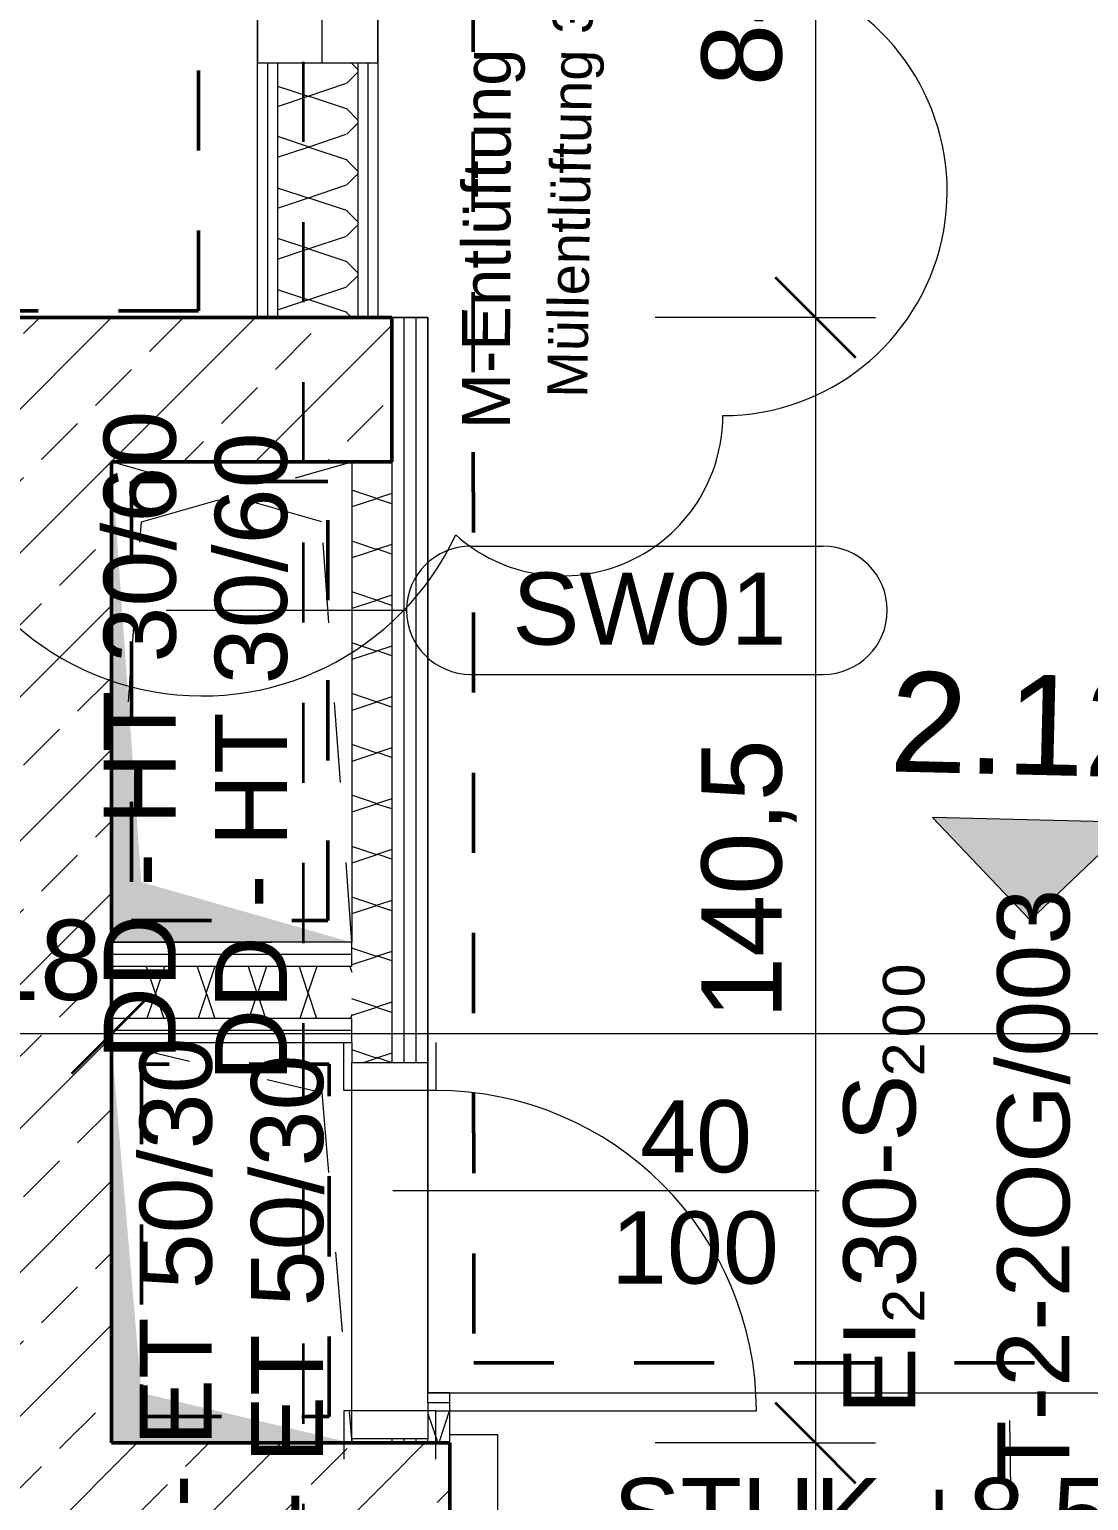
# Model space of a CAD drawing. Header units: metres. Extents: x -67.4 to -27.2, y 43.9 to 89.6.
# Drawn here: x -47.319 to -45.997, y 57.274 to 59.111 of the extents above; entities that cross this region are included whole.
import ezdxf

# ---------------------------------------------------------------- set-up
doc = ezdxf.new("R2010")
doc.units = ezdxf.units.M
doc.linetypes.add('Strich Punkt Mittel', pattern=[0.015875, 0.00635, -0.004763, 0, -0.004763])
doc.linetypes.add('Verdeckt', pattern=[0.003, 0.002, -0.001])
for name, color, linetype, lineweight in [('A-DETL-GENF_', 92, 'Continuous', 13), ('A-DETL-MBND', 5, 'Continuous', 5), ('A_2D', 7, 'Continuous', 13), ('A_Bemassung-50_', 4, 'Continuous', 9), ('A_Bemassung_', 4, 'Continuous', 9), ('A_Beschriftung_', 7, 'Continuous', 9), ('A_Brandabschnitte', 30, 'Verdeckt', 50), ('A_Decken', 8, 'Continuous', 13), ('A_Durchbruch_', 7, 'Continuous', 5), ('A_Durchbruch_Projektion', 8, 'Verdeckt', 5), ('A_Raeume_', 7, 'Continuous', 5), ('A_Raeume_Beschriftung_', 7, 'Continuous', 9), ('A_Raster_', 1, 'Continuous', 9), ('A_Tueren', 31, 'Continuous', 13), ('A_Waende', 7, 'Continuous', 13), ('G-ANNO-REVC_', 71, 'Continuous', 9), ('Text', 90, 'Continuous', 9)]:
    doc.layers.add(name, color=color, linetype=linetype, lineweight=lineweight)
doc.styles.add('Arial_10', font='arial.ttf', dxfattribs={"height": 0.05})
doc.styles.add('Arial_2', font='arial.ttf', dxfattribs={"height": 0.09})
doc.styles.add('Arial_4', font='arial.ttf', dxfattribs={"height": 0.125})
doc.styles.add('Arial_5', font='arial.ttf', dxfattribs={"height": 0.1})
doc.styles.add('Arial_7', font='arial.ttf', dxfattribs={"height": 0.06})
doc.styles.add('Segoe UI Symbol', font='seguisym.ttf', dxfattribs={"height": 0.09})
doc.dimstyles.new('WGA-Bemaßung_2', dxfattribs={"dimscale": 0.3048, "dimtxt": 0.102026, "dimasz": 0.328084, "dimexe": 0.246063, "dimexo": 0.0625, "dimgap": 0.04101, "dimtad": 1, "dimdec": 1, "dimlfac": 100, "dimrnd": 0.5, "dimdsep": 46, "dimtxsty": 'Arial_5', "dimblk1": 'OBLIQUE', "dimblk2": 'OBLIQUE', "dimsah": 1, "dimcen": 0.09, "dimdle": 0.246063, "dimazin": 2, "dimtfac": 1, "dimtdec": 4, "dimtix": 1, "dimtmove": 2, "dimatfit": 3, "dimfxl": 0.656168, "dimfxlon": 1, "dimtvp": 1, "dimtolj": 1, "dimtzin": 0, "dimarcsym": 2})
doc.dimstyles.new('WGA-Bemaßung_3', dxfattribs={"dimscale": 0.3048, "dimtxt": 0.102026, "dimasz": 0.328084, "dimexe": 0.246063, "dimexo": 0.0625, "dimgap": 0.04101, "dimtad": 1, "dimdec": 1, "dimlfac": 100, "dimrnd": 0.5, "dimdsep": 46, "dimtxsty": 'Arial_5', "dimblk1": 'OBLIQUE', "dimblk2": 'OBLIQUE', "dimsah": 1, "dimcen": 0.09, "dimdle": 0.246063, "dimazin": 2, "dimtfac": 1, "dimtdec": 4, "dimtix": 1, "dimtmove": 1, "dimatfit": 3, "dimfxl": 0.656168, "dimfxlon": 1, "dimtvp": 1, "dimtolj": 1, "dimtzin": 0, "dimarcsym": 2})
doc.dimstyles.new('WGA-Bemaßung_4', dxfattribs={"dimscale": 0.3048, "dimtxt": 0.102026, "dimasz": 0.328084, "dimexe": 0.246063, "dimexo": 0.0625, "dimgap": 0.04101, "dimtad": 1, "dimdec": 1, "dimlfac": 100, "dimrnd": 0.5, "dimdsep": 46, "dimtxsty": 'Arial_5', "dimblk1": 'OBLIQUE', "dimblk2": 'OBLIQUE', "dimsah": 1, "dimcen": 0.09, "dimdle": 0.246063, "dimazin": 2, "dimtfac": 1, "dimtdec": 4, "dimtix": 1, "dimtmove": 0, "dimatfit": 3, "dimfxl": 0.656168, "dimfxlon": 1, "dimtvp": 1, "dimtolj": 1, "dimtzin": 0, "dimarcsym": 2})
pattern_1 = [(45, (0, 0), (-0.08980256, 0.08980256), []), (45, (0.0898, 0), (-0.08980256, 0.08980256), [0.0635, -0.03175])]

# ---------------------------------------------------------------- blocks, each defined once
blk = doc.blocks.new('UZ_D1 - SL_0900x2000_Wohnungstür-5426849-263_PP_02OG_BT2')
at = {"layer": 'A_Tueren', "lineweight": 5}
for p, q in [((0.45, 0.1), (0.45, 1)), ((-0.51, 0.1), (-0.45, 0.1)), ((-0.45, 0.1), (-0.45, -0.1)), ((0.45, 0.1), (0.45, -0.1)), ((0.51, 0.1), (0.45, 0.1)), ((-0.45, -0.1), (-0.51, -0.1)), ((0.45, -0.1), (0.51, -0.1))]:
    blk.add_line(p, q, dxfattribs=at)
blk.add_arc((0.45, 0.1), 0.9, 90, 180, dxfattribs=at)
blk = doc.blocks.new('Symbol_Schatten_Verdeckt_unten - Bodendurchbruch_Schatten_Verdeckt_unten-6021199-263_PP_02OG_BT2')
at = {"layer": 'A_Durchbruch_Projektion'}
for p, q in [((-0.1875, 0.1125), (0.25, 0.15)), ((-0.25, -0.15), (-0.1875, 0.1125))]:
    blk.add_line(p, q, dxfattribs=at)
blk = doc.blocks.new('Tür_Blockzarge_1 Flügel - 90x200_RB 106x208_Portale-11882896-263_PP_02OG_BT2')
at = {"layer": 'A_Tueren', "lineweight": 5}
blk.add_line((0.45, 0.075), (0.45, 0.975), dxfattribs=at)
at = {"layer": 'A_Tueren'}
for p, q in [((-0.53, 0.075), (-0.45, 0.075)), ((-0.53, -0.005), (-0.53, 0.075)), ((-0.53, 0.075), (0.53, 0.075)), ((-0.45, 0.075), (-0.45, -0.005)), ((0.45, 0.075), (0.53, 0.075)), ((0.45, -0.005), (0.45, 0.075)), ((0.53, 0.075), (0.53, -0.005)), ((-0.45, -0.005), (-0.53, -0.005)), ((0.53, -0.005), (0.45, -0.005)), ((-0.53, -0.075), (0.53, -0.075))]:
    blk.add_line(p, q, dxfattribs=at)
at = {"layer": 'A_Tueren', "lineweight": 5}
blk.add_arc((0.45, 0.075), 0.9, 90, 180, dxfattribs=at)
blk = doc.blocks.new('Symbol_Schatten - Bodendurchbruch_Schatten-6021197-263_PP_02OG_BT2')
at = {"layer": 'A-DETL-GENF_'}
blk.add_hatch(color=256, dxfattribs=at).paths.add_polyline_path([(-0.25, -0.15), (-0.1875, 0.1125), (0.25, 0.15), (-0.25, 0.15), (-0.25, -0.1405)])
blk = doc.blocks.new('Symbol_Schatten_Verdeckt_unten - Bodendurchbruch_Schatten_Verdeckt_unten-11174060-263_PP_02OG_BT2')
at = {"layer": 'A_Durchbruch_Projektion'}
for p, q in [((-0.15, 0.3), (-0.1125, -0.225)), ((-0.1125, -0.225), (0.15, -0.3))]:
    blk.add_line(p, q, dxfattribs=at)
blk = doc.blocks.new('UZ_D1 - SL_0400x1000_Schachttür-8452244-263_PP_02OG_BT2')
at = {"layer": 'A_Tueren', "lineweight": 5}
for p, q in [((0.2, 0.0575), (0.2, 0.4575)), ((-0.26, 0.0575), (-0.2, 0.0575)), ((-0.2, 0.0575), (-0.2, -0.0575)), ((0.2, 0.0575), (0.2, -0.0575)), ((0.26, 0.0575), (0.2, 0.0575)), ((-0.2, -0.0575), (-0.26, -0.0575)), ((0.2, -0.0575), (0.26, -0.0575))]:
    blk.add_line(p, q, dxfattribs=at)
blk.add_arc((0.2, 0.0575), 0.4, 90, 180, dxfattribs=at)
blk = doc.blocks.new('Symbol_Schatten - Bodendurchbruch_Schatten-11173644-263_PP_02OG_BT2')
at = {"layer": 'A-DETL-MBND'}
for p, q in [((0.0498, 0.3), (0.1495, 0.3)), ((0.1495, 0.3), (0.0498, 0.3))]:
    blk.add_line(p, q, dxfattribs=at)
blk = doc.blocks.new('Symbol_Schatten - Bodendurchbruch_Schatten-V89-263_PP_02OG_BT2')
at = {"layer": 'A-DETL-GENF_'}
blk.add_hatch(color=256, dxfattribs=at).paths.add_polyline_path([(0.1498, -0.2999), (-0.1126, -0.225), (-0.1502, 0.2974), (-0.1498, -0.3), (0.1406, -0.2999)])
at = {"layer": 'A_2D'}
for p, q in [((-0.1502, 0.2998), (-0.1502, 0.0337)), ((0.1495, 0.3), (0.0498, 0.3)), ((-0.1499, -0.3), (0.0502, -0.3))]:
    blk.add_line(p, q, dxfattribs=at)
at = {"layer": 'A_Durchbruch_'}
for p, q in [((-0.1502, 0.0337), (-0.1502, 0.2998)), ((0.0498, 0.3), (0.1495, 0.3)), ((0.0502, -0.3), (-0.1499, -0.3))]:
    blk.add_line(p, q, dxfattribs=at)
blk = doc.blocks.new('Symbol_Schatten_Verdeckt_unten - Bodendurchbruch_Schatten_Verdeckt_unten-11174187-263_PP_02OG_BT2')
at = {"layer": 'A_Durchbruch_Projektion'}
for p, q in [((-0.1125, 0.225), (0.15, 0.3)), ((-0.1286, 0), (-0.1125, 0.225))]:
    blk.add_line(p, q, dxfattribs=at)
blk = doc.blocks.new('BS_Raum_Top_Pfeil - oben_links-2842557-263_PP_02OG_BT2')
at = {"layer": 'A_Raeume_Beschriftung_'}
blk.add_hatch(color=256, dxfattribs=at).paths.add_polyline_path([(-0.0025, 0.0075), (0.0025, 0.0075), (0, 0.005)])
for p, q in [((-0.0025, 0.0075), (0, 0.005)), ((0.0025, 0.0075), (-0.0025, 0.0075)), ((0, 0.005), (0.0025, 0.0075))]:
    blk.add_line(p, q, dxfattribs=at)
blk = doc.blocks.new('BS_Tuer_PP - rechts-10002445-263_PP_02OG_BT2')
at = {"layer": 'A_Beschriftung_'}
blk.add_line((0, 0.000124), (0, -0.010513), dxfattribs=at)
blk = doc.blocks.new('BS_Wand_Lollipop - rechts_oben-2026913-263_PP_02OG_BT2')
at = {"layer": 'A_Beschriftung_'}
for p, q in [((0.0046, 0.0016), (0.0134, 0.0016)), ((-0.003, 0), (0.003, 0)), ((0.0046, -0.0016), (0.0134, -0.0016))]:
    blk.add_line(p, q, dxfattribs=at)
for centre, start, end in [((0.0046, 0), 90, 270), ((0.0134, 0), 270, 90)]:
    blk.add_arc(centre, 0.0016, start, end, dxfattribs=at)
blk = doc.blocks.new('DIMBLOCK388-263_PP_02OG_BT2')
at = {"layer": 'A_Bemassung-50_', "transparency": 16777216}
for p, q in [((-47.2162, 57.8569), (-47.2162, 57.9319)), ((-45.2087, 57.8568), (-45.2087, 57.9318)), ((-45.2087, 57.8568), (-47.2162, 57.8569)), ((-47.2162, 57.8569), (-47.2162, 57.6569)), ((-45.2087, 57.8568), (-45.2087, 57.6568))]:
    blk.add_line(p, q, dxfattribs=at)
at = {"layer": 'A_Bemassung-50_', "lineweight": 35, "transparency": 16777216}
for p, q in [((-47.2162, 57.8569), (-47.1662, 57.9069)), ((-45.2087, 57.8568), (-45.1587, 57.9068)), ((-47.2162, 57.8569), (-47.2662, 57.8069)), ((-45.2087, 57.8568), (-45.2587, 57.8068))]:
    blk.add_line(p, q, dxfattribs=at)
at = {"layer": 'A_Bemassung-50_', "color": 0, "transparency": 16777216, "insert": (-45.6261, 57.9992), "char_height": 0.1, "width": 0.276883, "attachment_point": 1, "rotation": 359.9983, "line_spacing_factor": 0.941778, "style": 'Arial_5'}
blk.add_mtext('201', dxfattribs=at)
blk = doc.blocks.new('_Oblique')
at = {"color": 0, "linetype": 'ByBlock', "lineweight": -2}
blk.add_line((-0.5, -0.5), (0.5, 0.5), dxfattribs=at)
blk = doc.blocks.new('DIMBLOCK389-263_PP_02OG_BT2')
at = {"layer": 'A_Bemassung-50_', "transparency": 16777216}
for p, q in [((-47.3962, 57.8569), (-47.3962, 57.9319)), ((-47.2162, 57.8569), (-47.2162, 57.9319)), ((-47.2162, 57.8569), (-47.3962, 57.8569)), ((-47.3962, 57.8569), (-47.3962, 57.6569)), ((-47.2162, 57.8569), (-47.2162, 57.6569))]:
    blk.add_line(p, q, dxfattribs=at)
at = {"layer": 'A_Bemassung-50_', "lineweight": 35, "transparency": 16777216}
for p, q in [((-47.3962, 57.8569), (-47.3462, 57.9069)), ((-47.2162, 57.8569), (-47.1662, 57.9069)), ((-47.3962, 57.8569), (-47.4462, 57.8069)), ((-47.2162, 57.8569), (-47.2662, 57.8069))]:
    blk.add_line(p, q, dxfattribs=at)
at = {"layer": 'A_Bemassung-50_', "color": 0, "transparency": 16777216, "insert": (-47.3831, 57.9992), "char_height": 0.1, "width": 0.184588, "attachment_point": 1, "rotation": 359.9983, "line_spacing_factor": 0.941778, "style": 'Arial_5'}
blk.add_mtext('18', dxfattribs=at)
blk = doc.blocks.new('DIMBLOCK509-263_PP_02OG_BT2')
at = {"layer": 'A_Bemassung-50_', "lineweight": 35, "transparency": 16777216}
for p, q in [((-46.3374, 59.5986), (-46.3874, 59.6486)), ((-46.3374, 59.5986), (-46.2874, 59.5486)), ((-46.3374, 58.7511), (-46.3874, 58.8011)), ((-46.3374, 58.7511), (-46.2874, 58.7011))]:
    blk.add_line(p, q, dxfattribs=at)
at = {"layer": 'A_Bemassung-50_', "transparency": 16777216}
for p, q in [((-46.3374, 59.5986), (-46.5374, 59.5986)), ((-46.3374, 59.5986), (-46.3374, 58.7511)), ((-46.3374, 59.5986), (-46.2624, 59.5986)), ((-46.3374, 58.7511), (-46.5374, 58.7511)), ((-46.3374, 58.7511), (-46.2624, 58.7511))]:
    blk.add_line(p, q, dxfattribs=at)
at = {"layer": 'A_Bemassung-50_', "color": 0, "transparency": 16777216, "insert": (-46.4797, 59.0399), "char_height": 0.1, "width": 0.323972, "attachment_point": 1, "rotation": 90, "line_spacing_factor": 0.941778, "style": 'Arial_5'}
blk.add_mtext('84,5', dxfattribs=at)
blk = doc.blocks.new('DIMBLOCK510-263_PP_02OG_BT2')
at = {"layer": 'A_Bemassung-50_', "lineweight": 35, "transparency": 16777216}
for p, q in [((-46.3374, 58.7511), (-46.3874, 58.8011)), ((-46.3374, 58.7511), (-46.2874, 58.7011)), ((-46.3374, 57.3461), (-46.3874, 57.3961)), ((-46.3374, 57.3461), (-46.2874, 57.2961))]:
    blk.add_line(p, q, dxfattribs=at)
at = {"layer": 'A_Bemassung-50_', "transparency": 16777216}
for p, q in [((-46.3374, 58.7511), (-46.5374, 58.7511)), ((-46.3374, 58.7511), (-46.3374, 57.3461)), ((-46.3374, 58.7511), (-46.2624, 58.7511)), ((-46.3374, 57.3461), (-46.5374, 57.3461)), ((-46.3374, 57.3461), (-46.2624, 57.3461))]:
    blk.add_line(p, q, dxfattribs=at)
at = {"layer": 'A_Bemassung-50_', "color": 0, "transparency": 16777216, "insert": (-46.4797, 57.8752), "char_height": 0.1, "width": 0.416266, "attachment_point": 1, "rotation": 90, "line_spacing_factor": 0.941778, "style": 'Arial_5'}
blk.add_mtext('140,5', dxfattribs=at)
blk = doc.blocks.new('DIMBLOCK511-263_PP_02OG_BT2')
at = {"layer": 'A_Bemassung-50_', "lineweight": 35, "transparency": 16777216}
for p, q in [((-46.3374, 57.3461), (-46.3874, 57.3961)), ((-46.3374, 57.3461), (-46.2874, 57.2961)), ((-46.3374, 57.1661), (-46.3874, 57.2161)), ((-46.3374, 57.1661), (-46.2874, 57.1161))]:
    blk.add_line(p, q, dxfattribs=at)
at = {"layer": 'A_Bemassung-50_', "transparency": 16777216}
for p, q in [((-46.3374, 57.3461), (-46.5374, 57.3461)), ((-46.3374, 57.3461), (-46.3374, 57.1661)), ((-46.3374, 57.3461), (-46.2624, 57.3461)), ((-46.3374, 57.1661), (-46.4124, 57.1661)), ((-46.3374, 57.1661), (-46.1374, 57.1661))]:
    blk.add_line(p, q, dxfattribs=at)
blk.add_ellipse((-46.3374, 57.1546), major_axis=(0, 0.1015), ratio=0.896103, start_param=0, end_param=1.570796, dxfattribs=at)
at = {"layer": 'A_Bemassung-50_', "color": 0, "transparency": 16777216, "insert": (-46.4798, 57.0008), "char_height": 0.1, "width": 0.184588, "attachment_point": 1, "rotation": 90, "line_spacing_factor": 0.941778, "style": 'Arial_5'}
blk.add_mtext('18', dxfattribs=at)
blk = doc.blocks.new('Family - ___-11884470-263_PP_02OG_BT2')
at = {"layer": 'G-ANNO-REVC_'}
for centre, radius, start, end in [((-20.1972, 72.2509), 0.28, 247.36, 42.1512), ((-20.9049, 72.2427), 0.35, 157.36, 312.1512), ((-20.4896, 72.0695), 0.2, 205.5497, 337.36)]:
    blk.add_arc(centre, radius, start, end, dxfattribs=at)

msp = doc.modelspace()

# ---------------------------------------------------------------- hatches: boundary and pattern name
at = {"layer": 'A_Waende', "lineweight": 5}
h = msp.add_hatch(dxfattribs=at)
h.set_pattern_fill('FP_96', color=250, angle=-112.36, style=0, pattern_type=2)
h.set_pattern_definition([(314.998, (-47.03392, 59.44006), (0.253995, -0.127012), [0.02245, -0.15715]), (314.998, (-46.92278, 59.39218), (0.253995, -0.127012), [0.02245, -0.15715]), (314.998, (-47.03417, 59.376365), (0.253995, -0.127012), [0.02245, -0.15715]), (314.998, (-46.92303, 59.32848), (0.253995, -0.127012), [0.02245, -0.15715]), (341.563, (-47.017922, 59.423747), (0.5079932, -0.1270184), [0.0502, -0.35141]), (341.563, (-46.97016, 59.408425), (0.5079932, -0.1270184), [0.0502, -0.35141]), (341.563, (-47.01779, 59.360978), (0.5079932, -0.1270184), [0.0502, -0.35141]), (341.563, (-46.97041, 59.34473), (0.5079932, -0.1270184), [0.0502, -0.35141]), (44.998, (-46.92246, 59.42449), (-0.254004, -0.126995), [0.02245, -0.15715]), (44.998, (-47.03417, 59.376365), (-0.254004, -0.126995), [0.02245, -0.15715]), (44.998, (-46.92271, 59.36079), (-0.254004, -0.126995), [0.02245, -0.15715]), (44.998, (-47.03349, 59.31229), (-0.254004, -0.126995), [0.02245, -0.15715]), (18.433, (-46.97016, 59.408425), (-0.508002, -0.126983), [0.0502, -0.35141]), (18.433, (-47.017857, 59.392362), (-0.508002, -0.126983), [0.0502, -0.35141]), (18.433, (-46.97041, 59.34473), (-0.508002, -0.126983), [0.0502, -0.35141]), (18.433, (-47.018106, 59.32867), (-0.508002, -0.126983), [0.0502, -0.35141])])
h.paths.add_polyline_path([(-46.9087, 58.7511), (-46.9087, 59.0686), (-47.0087, 59.0686), (-47.0087, 58.7511), (-46.9155, 58.7511)])
h = msp.add_hatch(dxfattribs=at)
h.set_pattern_fill('FP_4', color=250, style=0, pattern_type=2)
h.set_pattern_definition(pattern_1)
h.paths.add_polyline_path([(-46.8662, 58.5711), (-46.8662, 58.5711), (-46.8662, 58.7511), (-47.3962, 58.7511), (-47.3962, 58.5711), (-46.8662, 58.5711)])
h = msp.add_hatch(dxfattribs=at)
h.set_pattern_fill('FP_4', color=250, style=0, pattern_type=2)
h.set_pattern_definition(pattern_1)
h.paths.add_polyline_path([(-47.2162, 57.3461), (-47.2162, 57.3461), (-47.2162, 58.5711), (-47.3962, 58.5711), (-47.3962, 57.3461), (-47.3436, 57.3461)])
h = msp.add_hatch(dxfattribs=at)
h.set_pattern_fill('FP_95', color=250, angle=247.64, style=0, pattern_type=2)
h.set_pattern_definition([(134.998, (-46.8213, 58.04855), (-0.253995, 0.127012), [0.02245, -0.15715]), (134.998, (-46.93244, 58.09643), (-0.253995, 0.127012), [0.02245, -0.15715]), (134.998, (-46.82105, 58.11224), (-0.253995, 0.127012), [0.02245, -0.15715]), (134.998, (-46.93219, 58.16012), (-0.253995, 0.127012), [0.02245, -0.15715]), (161.563, (-46.837295, 58.06486), (-0.5079932, 0.1270184), [0.0502, -0.35141]), (161.563, (-46.885058, 58.08018), (-0.5079932, 0.1270184), [0.0502, -0.35141]), (161.563, (-46.837426, 58.12763), (-0.5079932, 0.1270184), [0.0502, -0.35141]), (161.563, (-46.88481, 58.143876), (-0.5079932, 0.1270184), [0.0502, -0.35141]), (224.998, (-46.93237, 58.06504), (0.254004, 0.126995), [0.02245, -0.15715]), (224.998, (-46.82105, 58.11224), (0.254004, 0.126995), [0.02245, -0.15715]), (224.998, (-46.932505, 58.12781), (0.254004, 0.126995), [0.02245, -0.15715]), (224.998, (-46.8208, 58.17594), (0.254004, 0.126995), [0.02245, -0.15715]), (198.433, (-46.885058, 58.08018), (0.508002, 0.126983), [0.0502, -0.35141]), (198.433, (-46.83736, 58.096244), (0.508002, 0.126983), [0.0502, -0.35141]), (198.433, (-46.88481, 58.143876), (0.508002, 0.126983), [0.0502, -0.35141]), (198.433, (-46.83711, 58.15994), (0.508002, 0.126983), [0.0502, -0.35141])])
h.paths.add_polyline_path([(-46.8662, 57.3461), (-46.8662, 57.3511), (-46.9162, 57.3511), (-46.9162, 57.3461), (-46.8837, 57.3461)])
h.paths.add_polyline_path([(-46.8662, 57.8211), (-46.8662, 57.8211), (-46.8662, 58.5711), (-46.9162, 58.571), (-46.9162, 57.8211)])
h.paths.add_polyline_path([(-46.9162, 57.8611), (-46.9162, 57.8611), (-46.9162, 57.8761)])
h = msp.add_hatch(dxfattribs=at)
h.set_pattern_fill('FP_109', color=250, angle=-112.36, style=0, pattern_type=2)
h.set_pattern_definition([(225, (-47.06626, 57.9709), (-0.127012, -0.253995), [0.02245, -0.15715]), (225, (-47.11414, 57.85976), (-0.127012, -0.253995), [0.02245, -0.15715]), (225, (-47.12995, 57.97115), (-0.127012, -0.253995), [0.02245, -0.15715]), (224.998, (-47.17783, 57.860005), (-0.127012, -0.253995), [0.02245, -0.15715]), (251.563, (-47.08219, 57.955825), (-0.127018, -0.507993), [0.0502, -0.35141]), (251.563, (-47.09789, 57.907138), (-0.127018, -0.507993), [0.0502, -0.35141]), (251.563, (-47.145338, 57.95477), (-0.1270184, -0.507993), [0.0502, -0.35141]), (251.563, (-47.161585, 57.907387), (-0.1270184, -0.507993), [0.0502, -0.35141]), (315, (-47.08183, 57.85944), (-0.126995, 0.254004), [0.02245, -0.15715]), (315, (-47.12995, 57.97115), (-0.126995, 0.254004), [0.02245, -0.15715]), (315, (-47.14552, 57.85969), (-0.126995, 0.254004), [0.02245, -0.15715]), (314.998, (-47.19272, 57.97102), (-0.126995, 0.254004), [0.02245, -0.15715]), (288.433, (-47.09789, 57.907138), (-0.126983, 0.508002), [0.0502, -0.35141]), (288.433, (-47.113953, 57.954835), (-0.126983, 0.508002), [0.0502, -0.35141]), (288.433, (-47.161585, 57.907387), (-0.126983, 0.508002), [0.0502, -0.35141]), (288.433, (-47.177647, 57.955084), (-0.126983, 0.508002), [0.0502, -0.35141])])
h.paths.add_polyline_path([(-46.9162, 57.8761), (-46.9162, 57.9411), (-47.2162, 57.9411), (-47.2159, 57.8761), (-46.9162, 57.8761)])
h = msp.add_hatch(dxfattribs=at)
h.set_pattern_fill('FP_14', color=250, angle=-112.36, style=0, pattern_type=2)
h.set_pattern_definition([(224.998, (-46.01508, 57.40874), (-0.127012, -0.253995), [0.02245, -0.15715]), (224.998, (-46.06296, 57.297595), (-0.127012, -0.253995), [0.02245, -0.15715]), (224.998, (-46.078775, 57.40899), (-0.127012, -0.253995), [0.02245, -0.15715]), (224.998, (-46.12573, 57.29746), (-0.127012, -0.253995), [0.02245, -0.15715]), (251.563, (-46.030468, 57.39236), (-0.1270184, -0.5079932), [0.0502, -0.35141]), (251.563, (-46.046715, 57.344976), (-0.1270184, -0.5079932), [0.0502, -0.35141]), (251.563, (-46.09416, 57.392608), (-0.1270184, -0.5079932), [0.0502, -0.35141]), (251.563, (-46.11041, 57.345226), (-0.1270184, -0.5079932), [0.0502, -0.35141]), (314.998, (-46.03065, 57.29728), (-0.126995, 0.254004), [0.02245, -0.15715]), (314.998, (-46.078775, 57.40899), (-0.126995, 0.254004), [0.02245, -0.15715]), (314.998, (-46.09435, 57.29753), (-0.126995, 0.254004), [0.02245, -0.15715]), (314.998, (-46.14154, 57.408855), (-0.126995, 0.254004), [0.02245, -0.15715]), (288.433, (-46.046715, 57.344976), (-0.126983, 0.508002), [0.0502, -0.35141]), (288.433, (-46.062777, 57.392673), (-0.126983, 0.508002), [0.0502, -0.35141]), (288.433, (-46.11041, 57.345226), (-0.126983, 0.5080021), [0.0502, -0.35141]), (288.433, (-46.12647, 57.392923), (-0.126983, 0.5080021), [0.0502, -0.35141])])
h.paths.add_polyline_path([(-45.2087, 57.3461), (-45.2087, 57.3461), (-45.2087, 57.3961), (-45.7737, 57.3961), (-45.7737, 57.3461), (-45.2087, 57.3461)])
h.paths.add_polyline_path([(-46.8137, 57.3461), (-46.7937, 57.3461), (-46.7937, 57.3961), (-46.8212, 57.3961), (-46.8212, 57.3461), (-46.8137, 57.3461)])
h = msp.add_hatch(dxfattribs=at)
h.set_pattern_fill('FP_4', color=250, style=0, pattern_type=2)
h.set_pattern_definition(pattern_1)
h.paths.add_polyline_path([(-47.0637, 57.1661), (-47.0637, 57.1662), (-47.0637, 57.3461), (-48.4279, 57.3462), (-48.4279, 57.1662), (-47.1978, 57.1661)])
h = msp.add_hatch(dxfattribs=at)
h.set_pattern_fill('FP_4', color=250, style=0, pattern_type=2)
h.set_pattern_definition(pattern_1)
h.paths.add_polyline_path([(-46.8838, 55.0286), (-46.8838, 55.0286), (-46.8838, 55.2586), (-47.0638, 55.2586), (-47.0638, 55.0286), (-46.898, 55.0286)])
h.paths.add_polyline_path([(-46.8837, 56.1786), (-46.8837, 57.3461), (-47.0637, 57.3461), (-47.0637, 56.1786), (-46.8838, 56.1786)])
h = msp.add_hatch(dxfattribs=at)
h.set_pattern_fill('FP_4', color=250, style=0, pattern_type=2)
h.set_pattern_definition(pattern_1)
h.paths.add_polyline_path([(-45.2087, 57.1661), (-45.2087, 57.3461), (-45.7737, 57.3461), (-45.7737, 57.1661), (-45.2087, 57.1661)])
h.paths.add_polyline_path([(-46.7937, 57.1661), (-46.7937, 57.1661), (-46.7937, 57.3461), (-46.8837, 57.3461), (-46.8837, 57.1661), (-46.8837, 57.1661), (-46.8137, 57.1661)])
h.paths.add_polyline_path([(-46.8837, 57.1661), (-46.8837, 57.1662), (-46.8692, 57.3158)])

# ---------------------------------------------------------------- linework, layer by layer
at = {"layer": 'A_Brandabschnitte'}
for p, q in [((-46.7737, 75.5828), (-46.7639, 57.4461)), ((-47.1075, 58.7596), (-47.1083, 60.0919)), ((-47.1075, 58.7596), (-47.4475, 58.7594)), ((-47.1912, 58.5465), (-47.1912, 57.9982)), ((-46.9462, 58.5465), (-47.1912, 58.5465)), ((-46.9462, 57.9982), (-46.9462, 58.5465)), ((-47.1912, 57.9982), (-46.9462, 57.9982)), ((-46.9442, 57.819), (-47.1787, 57.819)), ((-47.1787, 57.819), (-47.1787, 57.379)), ((-46.9444, 57.379), (-46.9442, 57.819)), ((-46.7639, 57.4461), (-45.3137, 57.4461)), ((-47.1787, 57.379), (-46.9444, 57.379))]:
    msp.add_line(p, q, dxfattribs=at)
at = {"layer": 'A_Decken'}
for p, q in [((-47.2159, 58.5711), (-47.2162, 58.3051)), ((-46.9162, 58.571), (-47.0158, 58.5711)), ((-47.2163, 57.9714), (-47.0162, 57.9711))]:
    msp.add_line(p, q, dxfattribs=at)
at = {"layer": 'A_Raeume_', "flags": 128}
for points in [[(-45.2707, 75.6339), (-46.8207, 75.634), (-46.8211, 60.1286), (-46.8836, 60.1286), (-46.8836, 60.127), (-46.8837, 58.7511), (-46.8212, 58.7511), (-46.8212, 58.6611), (-46.8212, 57.9086), (-46.8212, 57.4086), (-45.2712, 57.4086)], [(-53.9886, 60.1288), (-53.9888, 55.2088), (-50.6278, 55.2087), (-50.6277, 57.2287), (-50.4577, 57.2287), (-48.7776, 57.2286), (-48.6079, 57.2286), (-48.6079, 57.7412), (-47.3962, 57.7411), (-47.3962, 57.9086), (-47.3962, 58.7511), (-47.0337, 58.7511), (-47.0336, 60.1286), (-48.1311, 60.1287)]]:
    msp.add_lwpolyline(points, close=True, dxfattribs=at)
at = {"layer": 'A_Raeume_Beschriftung_'}
msp.add_line((-46.0475, 53.7659), (-46.0947, 57.3743), dxfattribs=at)
at = {"layer": 'A_Raster_', "linetype": 'Strich Punkt Mittel', "lineweight": 35}
msp.add_line((-46.9759, 85.8702), (-46.9771, 46.5269), dxfattribs=at)
at = {"layer": 'A_Waende'}
for p, q in [((-47.0337, 58.7511), (-47.0336, 60.1286)), ((-46.8836, 60.1286), (-46.8837, 58.7511)), ((-47.0087, 59.0686), (-47.0337, 59.0686)), ((-47.0087, 59.0686), (-47.0087, 58.7511)), ((-46.8837, 59.0686), (-46.9087, 59.0686)), ((-46.9087, 59.0686), (-46.9087, 58.7511)), ((-46.8212, 58.7511), (-46.8662, 58.7511)), ((-46.8212, 57.3961), (-46.8212, 58.7511)), ((-46.8662, 58.5711), (-46.8662, 57.8211)), ((-46.9162, 57.9711), (-47.2162, 57.9711)), ((-46.9162, 57.9411), (-46.9162, 57.9711)), ((-46.9162, 57.9411), (-47.2162, 57.9411)), ((-46.9162, 57.8761), (-47.2162, 57.8761)), ((-46.9162, 57.8461), (-46.9162, 57.8761)), ((-47.2162, 57.8461), (-46.9162, 57.8461)), ((-46.9162, 57.3511), (-46.9162, 57.8211)), ((-46.8662, 57.8211), (-46.8212, 57.8211)), ((-46.7937, 57.4086), (-46.8212, 57.4086)), ((-46.7937, 57.3961), (-46.8212, 57.3961)), ((-46.7937, 57.3961), (-46.7937, 57.4086)), ((-46.8212, 57.3511), (-46.8662, 57.3511)), ((-46.8662, 57.3511), (-46.8662, 57.3461)), ((-46.8212, 57.3461), (-46.8212, 57.3511))]:
    msp.add_line(p, q, dxfattribs=at)
at = {"layer": 'A_Waende', "lineweight": 18}
for p, q in [((-47.0212, 59.0686), (-47.0212, 58.7511)), ((-46.8962, 59.0686), (-46.8962, 58.7511)), ((-46.8512, 58.7511), (-46.8512, 57.8211)), ((-46.8362, 58.7511), (-46.8362, 57.8211)), ((-46.9162, 57.9561), (-47.2162, 57.9561)), ((-46.9162, 57.8611), (-47.2162, 57.8611)), ((-46.8512, 57.3511), (-46.8512, 57.3461)), ((-46.8362, 57.3511), (-46.8362, 57.3461))]:
    msp.add_line(p, q, dxfattribs=at)
at = {"layer": 'A_Waende', "color": 250, "lineweight": 5}
for p, q in [((-46.9087, 59.0686), (-47.0087, 59.0686)), ((-46.9162, 58.5711), (-46.9162, 57.9711)), ((-46.9162, 57.8461), (-46.9162, 57.8211)), ((-46.9162, 57.8211), (-46.8662, 57.8211)), ((-46.8212, 57.3961), (-46.8212, 57.3511)), ((-46.7937, 57.3461), (-46.7937, 57.3961)), ((-46.8662, 57.3511), (-46.9162, 57.3511)), ((-46.9162, 57.3511), (-46.9162, 57.3461))]:
    msp.add_line(p, q, dxfattribs=at)
at = {"layer": 'A_Waende', "color": 10, "lineweight": 50}
for p, q in [((-46.8662, 58.7511), (-47.3962, 58.7511)), ((-46.8662, 58.7511), (-46.8662, 58.5711)), ((-47.2162, 58.5711), (-46.8662, 58.5711)), ((-47.2162, 57.3461), (-47.2162, 58.5711)), ((-46.7937, 57.3461), (-47.2162, 57.3461)), ((-46.7937, 57.1661), (-46.7937, 57.3461))]:
    msp.add_line(p, q, dxfattribs=at)

# ---------------------------------------------------------------- block references
at = {"layer": 'A-DETL-MBND', "rotation": 359.9330571454996}
msp.add_blockref('Symbol_Schatten - Bodendurchbruch_Schatten-11173644-263_PP_02OG_BT2', (-47.066, 58.2712), dxfattribs=at)
at = {"layer": 'A_2D'}
for name, p, rotation in [('Symbol_Schatten - Bodendurchbruch_Schatten-V89-263_PP_02OG_BT2', (-47.066, 58.2712), 359.9330571454996), ('Symbol_Schatten_Verdeckt_unten - Bodendurchbruch_Schatten_Verdeckt_unten-11174060-263_PP_02OG_BT2', (-47.0662, 58.2711), 179.9982758785824), ('Symbol_Schatten_Verdeckt_unten - Bodendurchbruch_Schatten_Verdeckt_unten-11174187-263_PP_02OG_BT2', (-47.0662, 58.2711), 359.998275878371), ('Symbol_Schatten_Verdeckt_unten - Bodendurchbruch_Schatten_Verdeckt_unten-6021199-263_PP_02OG_BT2', (-47.0662, 57.5961), 269.998275878465), ('Symbol_Schatten - Bodendurchbruch_Schatten-6021197-263_PP_02OG_BT2', (-47.0662, 57.5961), 89.99827587846549), ('Symbol_Schatten_Verdeckt_unten - Bodendurchbruch_Schatten_Verdeckt_unten-6021199-263_PP_02OG_BT2', (-47.0662, 57.5961), 269.998275878465)]:
    msp.add_blockref(name, p, dxfattribs=dict(at, rotation=rotation))
at = {"layer": 'A_Beschriftung_', "xscale": 49.99999999999998, "yscale": 49.99999999999998, "zscale": 49.99999999999998}
msp.add_blockref('BS_Wand_Lollipop - rechts_oben-2026913-263_PP_02OG_BT2', (-46.9978, 58.3856), dxfattribs=at)
at = {"layer": 'A_Beschriftung_', "xscale": 49.99999999999998, "yscale": 49.99999999999998, "zscale": 49.99999999999998, "rotation": 89.99827587845368}
msp.add_blockref('BS_Tuer_PP - rechts-10002445-263_PP_02OG_BT2', (-46.8587, 57.6611), dxfattribs=at)
at = {"layer": 'A_Raeume_Beschriftung_', "xscale": 49.99999999999998, "yscale": 49.99999999999998, "zscale": 49.99999999999998, "rotation": 358.6399999999998}
msp.add_blockref('BS_Raum_Top_Pfeil - oben_links-2842557-263_PP_02OG_BT2', (-46.0754, 57.7489), dxfattribs=at)
at = {"layer": 'A_Tueren'}
for name, p, rotation in [('Tür_Blockzarge_1 Flügel - 90x200_RB 106x208_Portale-11882896-263_PP_02OG_BT2', (-46.9586, 59.5986), 89.9982758756914), ('UZ_D1 - SL_0400x1000_Schachttür-8452244-263_PP_02OG_BT2', (-46.8687, 57.5861), 269.9982758784537), ('UZ_D1 - SL_0900x2000_Wohnungstür-5426849-263_PP_02OG_BT2', (-46.2837, 57.2561), 179.998275878371)]:
    msp.add_blockref(name, p, dxfattribs=dict(at, rotation=rotation))
at = {"layer": 'G-ANNO-REVC_', "rotation": 22.64000000000043}
msp.add_blockref('Family - ___-11884470-263_PP_02OG_BT2', (0, 0), dxfattribs=at)

# ---------------------------------------------------------------- texts
at = {"layer": 'A_Beschriftung_', "char_height": 0.09, "attachment_point": 1}
for s, insert, width, rotation, style in [('DD - HT 30/60', (-47.2259, 57.8244), 0.962025, 90, 'Arial_2'), ('DD - HT 30/60', (-47.0871, 57.7973), 0.962025, 90, 'Arial_2'), ('T-2-2OG/003', (-46.1105, 57.2974), 0.881856, 90, 'Arial_2'), ('₂₀₀', (-46.3026, 57.8017), 0.168354, 90, 'Segoe UI Symbol'), ('DD - ET 50/30', (-47.1809, 57.0489), 0.954008, 90, 'Arial_2'), ('DD - ET 50/30', (-47.0419, 57.0276), 0.954008, 90, 'Arial_2'), ('30-S', (-46.3026, 57.5404), 0.316667, 90, 'Arial_2'), ('40', (-46.5564, 57.774), 0.168354, 359.9983, 'Arial_2'), ('100', (-46.5928, 57.6351), 0.252532, 359.9983, 'Arial_2'), ('₂', (-46.3026, 57.4941), 0.056118, 90, 'Segoe UI Symbol'), ('EI', (-46.3026, 57.3817), 0.136287, 90, 'Arial_2'), ('STUK +8,54', (-46.5899, 57.3024), 0.82173, 359.9983, 'Arial_2')]:
    msp.add_mtext(s, dxfattribs=dict(at, insert=insert, width=width, rotation=rotation, style=style))
at = {"layer": 'A_Beschriftung_', "insert": (-46.7158, 58.4327), "char_height": 0.09, "width": 0.420886, "attachment_point": 1, "style": 'Arial_2'}
msp.add_mtext('SW01', dxfattribs=at)
at = {"layer": 'A_Raeume_Beschriftung_', "insert": (-46.2428, 58.3094), "char_height": 0.125, "width": 0.408861, "attachment_point": 1, "rotation": 358.64, "style": 'Arial_4'}
msp.add_mtext('2.12', dxfattribs=at)
at = {"layer": 'Text', "color": 1, "insert": (-46.6724, 58.6512), "char_height": 0.05, "width": 1.286708, "attachment_point": 1, "rotation": 89.1516, "style": 'Arial_10'}
msp.add_mtext('Müllentlüftung 30x30 ausreichend?', dxfattribs=at)
at = {"layer": 'Text', "color": 7, "insert": (-46.7788, 58.6119), "char_height": 0.06, "width": 0.617299, "attachment_point": 1, "rotation": 89.86, "style": 'Arial_7'}
msp.add_mtext('M-Entlüftung', dxfattribs=at)

# ---------------------------------------------------------------- dimensions: what is measured, and where the dimension line sits
at = {"layer": 'A_Bemassung_'}
for base, p1, p2, angle, override, picture, middle in [((-46.337381, 58.751108), (-46.537356, 59.598614), (-46.537381, 58.751115), 89.998276, {"dimpost": '<>', "dimfxl": 0.8475}, 'DIMBLOCK509-263_PP_02OG_BT2', (-46.400926, 59.17486)), ((-46.3374, 57.3461), (-46.5374, 58.7511), (-46.5374, 57.3461), 89.9983, {"dimpost": '<>', "dimfxl": 1.405}, 'DIMBLOCK510-263_PP_02OG_BT2', (-46.401, 58.0486)), ((-47.3962, 57.8569), (-47.2162, 57.6569), (-47.3962, 57.6569), 359.9983, {"dimpost": '<>', "dimfxl": 0.18}, 'DIMBLOCK389-263_PP_02OG_BT2', (-47.3062, 57.9204))]:
    dim = msp.add_linear_dim(base=base, p1=p1, p2=p2, angle=angle, dimstyle='WGA-Bemaßung_4', override=override, dxfattribs=at)
    dim.commit()
    dim.dimension.update_dxf_attribs({"geometry": picture, "text_midpoint": middle})
for base, p1, p2, angle, dimstyle, override, picture, middle, turn in [((-47.2161946592, 57.856877303), (-45.2087006784, 57.6568168942), (-47.2162006775, 57.656877303), 359.9982758785, 'WGA-Bemaßung_2', {"dimpost": '<>', "dimfxl": 2.0075}, 'DIMBLOCK388-263_PP_02OG_BT2', (-45.4876864866, 57.9324815898), 359.9982758785), ((-46.3374, 57.1661), (-46.5374, 57.3461), (-46.1374, 57.1661), 89.9983, 'WGA-Bemaßung_3', {"dimpost": '<>', "dimfxl": 0.438634}, 'DIMBLOCK511-263_PP_02OG_BT2', (-46.4131, 57.093), 90)]:
    dim = msp.add_linear_dim(base=base, p1=p1, p2=p2, angle=angle, dimstyle=dimstyle, override=override, dxfattribs=at)
    dim.commit()
    dim.dimension.update_dxf_attribs({"geometry": picture, "text_midpoint": middle, "dimtype": 160, "text_rotation": turn})

doc.saveas('drawing.dxf')
